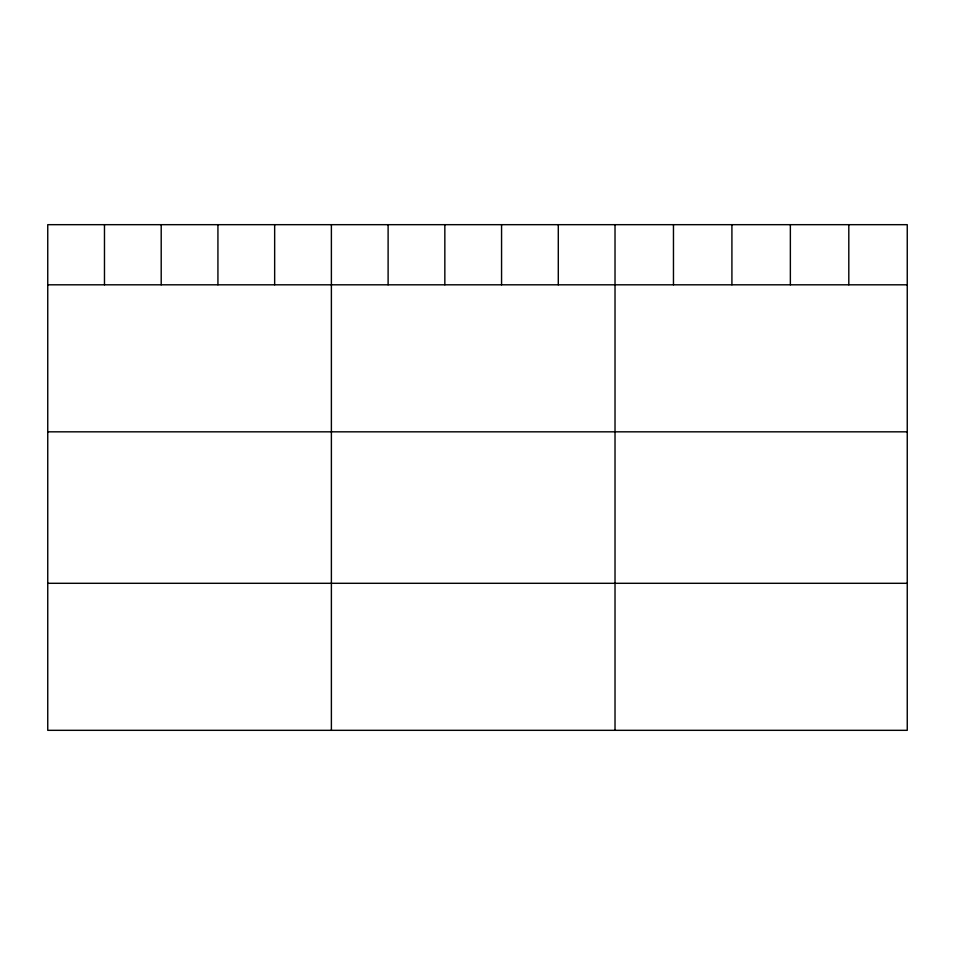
<?xml version="1.0" encoding="UTF-8"?>
<svg xmlns="http://www.w3.org/2000/svg" width="955" height="955" viewBox="0 0 955 955"><rect width="100%" height="100%" fill="white"/><g stroke="black" fill="none" stroke-linecap="round" stroke-linejoin="round"><path stroke-width="1.43" d="M907.25 284.805L907.25 730.324L47.75 730.324L47.75 224.676L907.25 224.676L907.25 284.805L47.75 284.805M47.75 431.827L907.25 431.827M47.75 583.302L907.25 583.302M848.804 224.676L848.804 284.805M790.358 224.676L790.358 284.805M731.912 224.676L731.912 284.805M673.466 224.676L673.466 284.805M615.02 224.676L615.02 730.324M558.293 224.676L558.293 284.805M501.566 224.676L501.566 284.805M444.839 224.676L444.839 284.805M388.112 224.676L388.112 284.805M331.385 224.676L331.385 730.324M274.658 224.676L274.658 284.805M217.931 224.676L217.931 284.805M161.204 224.676L161.204 284.805M104.477 224.676L104.477 284.805"/></g></svg>
